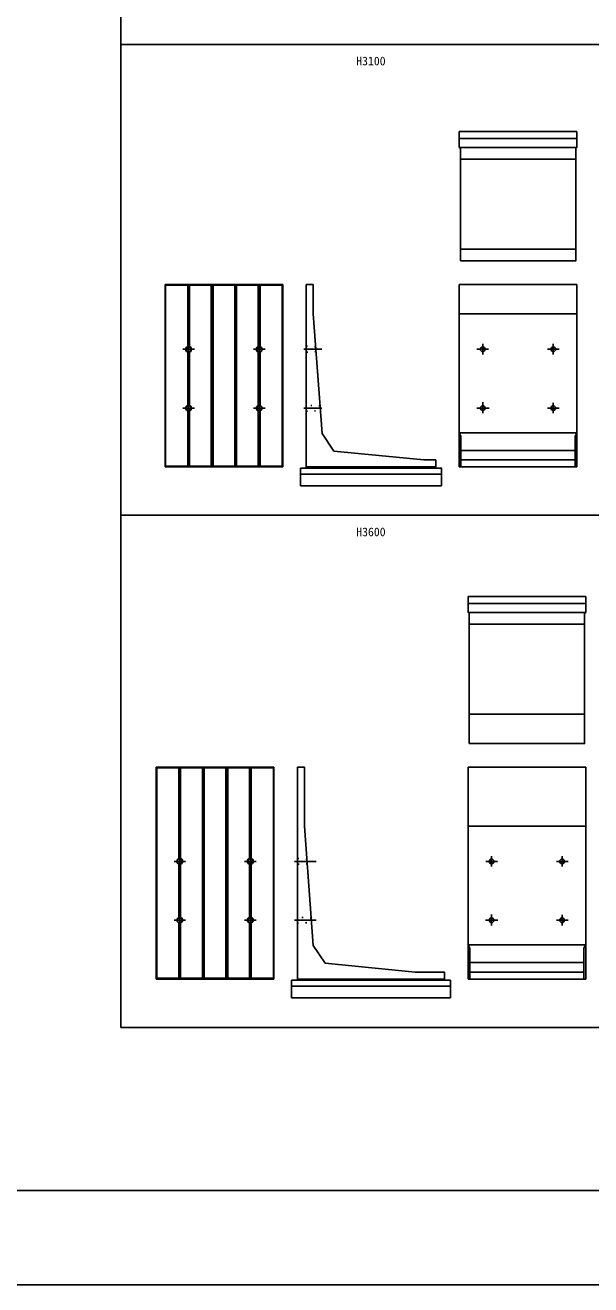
# Model space of a CAD drawing. Units: millimetres, scale not verified. Extents: x -67200 to 67200, y -23760 to 23760.
# Drawn here: x -50351 to -40735, y -23760 to -2361 of the extents above; entities that cross this region are included whole.
import ezdxf
from ezdxf.enums import TextEntityAlignment as Align

# ---------------------------------------------------------------- set-up
doc = ezdxf.new("R2010")
doc.units = ezdxf.units.MM
doc.header["$LTSCALE"] = 80
doc.linetypes.add('CHAIN1', pattern=[8, 5, -1, 1, -1])
doc.linetypes.add('DOTTED', pattern=[1.75, 0.25, -1.5])
for name, color, linetype, lineweight in [('0-0_CENTER', 7, 'CHAIN1', 25), ('0-2_Defpoints', 5, 'Continuous', 25), ('0-4_HYO', 3, 'Continuous', 25), ('0-6_OUTLINE', 1, 'Continuous', 25), ('0-7_OUTLINE2', 4, 'DOTTED', 25), ('0-8_TXT', 7, 'Continuous', 25), ('0-9_WAKU', 3, 'Continuous', 25)]:
    doc.layers.add(name, color=color, linetype=linetype, lineweight=lineweight)
doc.styles.add('ＭＳ ゴシック', font='')
doc.styles.get('ＭＳ ゴシック').set_extended_font_data('MS Gothic')

msp = doc.modelspace()

# ---------------------------------------------------------------- linework, layer by layer
at = {"layer": '0-0_CENTER'}
for p, q in [((-47472.83, -7866.41), (-47670.28, -7866.41)), ((-47572.6, -7782.38), (-47572.6, -7954.88)), ((-46272.83, -7866.41), (-46470.28, -7866.41)), ((-46372.6, -7782.38), (-46372.6, -7954.88)), ((-45309.01, -7866.41), (-45614.7, -7866.41)), ((-42472.79, -7866.41), (-42671.04, -7866.41)), ((-42572.6, -7776.2), (-42572.6, -7953.89)), ((-41272.79, -7866.41), (-41471.04, -7866.41)), ((-41372.6, -7776.2), (-41372.6, -7953.89)), ((-42572.6, -8767.39), (-42572.6, -8953.89)), ((-47472.83, -8866.41), (-47670.28, -8866.41)), ((-47572.6, -8782.38), (-47572.6, -8954.88)), ((-46272.83, -8866.41), (-46470.28, -8866.41)), ((-46372.6, -8782.38), (-46372.6, -8954.88)), ((-45309.01, -8866.41), (-45614.7, -8866.41)), ((-42465.48, -8866.41), (-42674, -8866.41)), ((-41272.99, -8866.41), (-41471.23, -8866.41)), ((-41372.79, -8776.2), (-41372.79, -8953.89)), ((-42422.6, -16476.2), (-42422.6, -16653.89)), ((-41222.6, -16476.2), (-41222.6, -16653.89)), ((-47622.83, -16566.41), (-47820.28, -16566.41)), ((-47722.6, -16482.38), (-47722.6, -16654.88)), ((-46422.83, -16566.41), (-46620.28, -16566.41)), ((-46522.6, -16482.38), (-46522.6, -16654.88)), ((-45402.48, -16566.41), (-45771.67, -16566.41)), ((-42322.79, -16566.41), (-42521.04, -16566.41)), ((-41122.79, -16566.41), (-41321.04, -16566.41)), ((-47722.6, -17482.38), (-47722.6, -17654.88)), ((-46522.6, -17482.38), (-46522.6, -17654.88)), ((-42422.6, -17467.39), (-42422.6, -17653.89)), ((-41222.79, -17476.2), (-41222.79, -17653.89)), ((-47622.83, -17566.41), (-47820.28, -17566.41)), ((-46422.83, -17566.41), (-46620.28, -17566.41)), ((-45402.48, -17566.41), (-45771.67, -17566.41)), ((-42315.48, -17566.41), (-42524, -17566.41)), ((-41122.99, -17566.41), (-41321.23, -17566.41))]:
    msp.add_line(p, q, dxfattribs=at)
at = {"layer": '0-2_Defpoints'}
msp.add_lwpolyline([(-67200, -23760), (0, -23760), (0, 23760), (-67200, 23760)], close=True, dxfattribs=at)
at = {"layer": '0-4_HYO'}
for points in [[(-48722.6, -2686.41), (-40222.6, -2686.41), (-40222.6, 4513.59), (-48722.6, 4513.59)], [(-48722.6, -10686.41), (-40222.6, -10686.41), (-40222.6, -2686.41), (-48722.6, -2686.41)], [(-48722.6, -19386.41), (-40222.6, -19386.41), (-40222.6, -10686.41), (-48722.6, -10686.41)]]:
    msp.add_lwpolyline(points, close=True, dxfattribs=at)
at = {"layer": '0-6_OUTLINE'}
for p, q in [((-42972.6, -4166.41), (-40972.6, -4166.41)), ((-42972.6, -4436.41), (-42972.6, -4166.41)), ((-40972.6, -4436.41), (-40972.6, -4166.41)), ((-42972.6, -4286.41), (-40972.6, -4286.41)), ((-42972.6, -4436.41), (-40972.6, -4436.41)), ((-42972.6, -4436.41), (-42952.6, -4456.41)), ((-42952.6, -6366.41), (-42952.6, -4456.41)), ((-40992.6, -4456.41), (-40972.6, -4436.41)), ((-42952.6, -4636.41), (-40992.6, -4636.41)), ((-42952.44, -6164.83), (-40992.44, -6164.83)), ((-45972.6, -6766.41), (-47972.6, -6766.41)), ((-47972.6, -9866.41), (-47972.6, -6766.41)), ((-47963.6, -6766.41), (-47963.6, -9851.41)), ((-47587.6, -6776.41), (-47587.6, -7818.71)), ((-47582.6, -6766.41), (-47582.6, -7817.42)), ((-47562.6, -6766.41), (-47562.6, -7817.42)), ((-47557.6, -6776.41), (-47557.6, -7818.71)), ((-47187.6, -6776.41), (-47187.6, -9851.41)), ((-47182.6, -6766.41), (-47182.6, -9866.41)), ((-47162.6, -6766.41), (-47162.6, -9866.41)), ((-47157.6, -6776.41), (-47157.6, -9851.41)), ((-46787.6, -6776.41), (-46787.6, -9851.41)), ((-46782.6, -6766.41), (-46782.6, -9866.41)), ((-46762.6, -6766.41), (-46762.6, -9866.41)), ((-46757.6, -6776.41), (-46757.6, -9851.41)), ((-46387.6, -6776.41), (-46387.6, -7818.71)), ((-46382.6, -6766.41), (-46382.6, -7817.42)), ((-46362.6, -6766.41), (-46362.6, -7817.42)), ((-46357.6, -6776.41), (-46357.6, -7818.71)), ((-45981.6, -6766.41), (-45981.6, -9851.41)), ((-45972.6, -9866.41), (-45972.6, -6766.41)), ((-45572.6, -6766.41), (-45452.6, -6766.41)), ((-45572.6, -6766.41), (-45572.6, -9886.41)), ((-45452.6, -6766.41), (-45452.6, -7266.41)), ((-42972.6, -6766.41), (-40972.6, -6766.41)), ((-42972.6, -9866.41), (-42972.6, -6766.41)), ((-40972.6, -9866.41), (-40972.6, -6766.41)), ((-45452.6, -7266.41), (-45302.6, -9296.41)), ((-40972.6, -7266.41), (-42972.6, -7266.41)), ((-47587.6, -7914.1), (-47587.6, -8818.71)), ((-47582.6, -7915.4), (-47582.6, -8817.42)), ((-47562.6, -7915.4), (-47562.6, -8817.42)), ((-47557.6, -7914.1), (-47557.6, -8818.71)), ((-46387.6, -7914.1), (-46387.6, -8818.71)), ((-46382.6, -7915.4), (-46382.6, -8817.42)), ((-46362.6, -7915.4), (-46362.6, -8817.42)), ((-46357.6, -7914.1), (-46357.6, -8818.71)), ((-47587.6, -8914.1), (-47587.6, -9851.41)), ((-47582.6, -8915.4), (-47582.6, -9866.41)), ((-47562.6, -8915.4), (-47562.6, -9866.41)), ((-47557.6, -8914.1), (-47557.6, -9851.41)), ((-46387.6, -8914.1), (-46387.6, -9851.41)), ((-46382.6, -8915.4), (-46382.6, -9866.41)), ((-46362.6, -8915.4), (-46362.6, -9866.41)), ((-46357.6, -8914.1), (-46357.6, -9851.41)), ((-45102.6, -9596.41), (-45302.6, -9296.41)), ((-40972.6, -9286.41), (-42972.6, -9286.41)), ((-42942.6, -9341.41), (-42972.6, -9286.41)), ((-42942.6, -9866.41), (-42942.6, -9341.41)), ((-40972.6, -9286.41), (-41002.6, -9341.41)), ((-41002.6, -9866.41), (-41002.6, -9341.41)), ((-43572.6, -9746.41), (-45102.6, -9596.41)), ((-41002.6, -9586.41), (-42942.6, -9586.41)), ((-41002.6, -9746.41), (-42942.6, -9746.41)), ((-47972.6, -9851.41), (-47587.6, -9851.41)), ((-47972.6, -9866.41), (-45972.6, -9866.41)), ((-47582.6, -9866.41), (-47587.6, -9851.41)), ((-47562.6, -9866.41), (-47557.6, -9851.41)), ((-47557.6, -9851.41), (-47187.6, -9851.41)), ((-47182.6, -9866.41), (-47187.6, -9851.41)), ((-47162.6, -9866.41), (-47157.6, -9851.41)), ((-47157.6, -9851.41), (-46787.6, -9851.41)), ((-46787.6, -9851.41), (-46782.6, -9866.41)), ((-46387.6, -9851.41), (-46382.6, -9866.41)), ((-46362.6, -9866.41), (-46357.6, -9851.41)), ((-46357.6, -9851.41), (-45972.6, -9851.41)), ((-45672.6, -9886.41), (-45672.6, -10186.41)), ((-45672.6, -9986.41), (-43272.6, -9986.41)), ((-45572.6, -9866.41), (-43372.6, -9866.41)), ((-42972.6, -9866.41), (-40972.6, -9866.41)), ((-45672.6, -10186.41), (-43272.6, -10186.41)), ((-42822.6, -12066.41), (-40822.6, -12066.41)), ((-42822.6, -12336.41), (-42822.6, -12066.41)), ((-42822.6, -12186.41), (-40822.6, -12186.41)), ((-40822.6, -12336.41), (-40822.6, -12066.41)), ((-42822.6, -12336.41), (-40822.6, -12336.41)), ((-42822.6, -12336.41), (-42802.6, -12356.41)), ((-42802.6, -14566.41), (-42802.6, -12356.41)), ((-40842.6, -12356.41), (-40822.6, -12336.41)), ((-42802.6, -12536.41), (-40842.6, -12536.41)), ((-42802.6, -14066.41), (-40842.6, -14066.41)), ((-46122.6, -14966.41), (-48122.6, -14966.41)), ((-48122.6, -18566.41), (-48122.6, -14966.41)), ((-47737.6, -14976.41), (-48122.6, -14976.41)), ((-48113.6, -14966.41), (-48113.6, -18551.41)), ((-47732.6, -14966.41), (-47737.6, -14976.41)), ((-47737.6, -14976.41), (-47737.6, -16518.71)), ((-47732.6, -14966.41), (-47732.6, -16517.42)), ((-47707.6, -14976.41), (-47712.6, -14966.41)), ((-47712.6, -14966.41), (-47712.6, -16517.42)), ((-47337.6, -14976.41), (-47707.6, -14976.41)), ((-47707.6, -14976.41), (-47707.6, -16518.71)), ((-47332.6, -14966.41), (-47337.6, -14976.41)), ((-47337.6, -14976.41), (-47337.6, -18551.41)), ((-47332.6, -14966.41), (-47332.6, -18566.41)), ((-47307.6, -14976.41), (-47312.6, -14966.41)), ((-47312.6, -14966.41), (-47312.6, -18566.41)), ((-46937.6, -14976.41), (-47307.6, -14976.41)), ((-47307.6, -14976.41), (-47307.6, -18551.41)), ((-46932.6, -14966.41), (-46937.6, -14976.41)), ((-46937.6, -14976.41), (-46937.6, -18551.41)), ((-46932.6, -14966.41), (-46932.6, -18566.41)), ((-46907.6, -14976.41), (-46912.6, -14966.41)), ((-46912.6, -14966.41), (-46912.6, -18566.41)), ((-46537.6, -14976.41), (-46907.6, -14976.41)), ((-46907.6, -14976.41), (-46907.6, -18551.41)), ((-46532.6, -14966.41), (-46537.6, -14976.41)), ((-46537.6, -14976.41), (-46537.6, -16518.71)), ((-46532.6, -14966.41), (-46532.6, -16517.42)), ((-46507.6, -14976.41), (-46512.6, -14966.41)), ((-46512.6, -14966.41), (-46512.6, -16517.42)), ((-46122.6, -14976.41), (-46507.6, -14976.41)), ((-46507.6, -14976.41), (-46507.6, -16518.71)), ((-46131.6, -14966.41), (-46131.6, -18551.41)), ((-46122.6, -18566.41), (-46122.6, -14966.41)), ((-45722.6, -14966.41), (-45722.6, -18586.41)), ((-45602.6, -14966.41), (-45722.6, -14966.41)), ((-45602.6, -14966.41), (-45602.6, -15966.41)), ((-42822.6, -14966.41), (-42822.6, -18566.41)), ((-45602.6, -15966.41), (-45452.6, -17996.41)), ((-40822.6, -15966.41), (-42822.6, -15966.41)), ((-47737.6, -16614.1), (-47737.6, -17518.71)), ((-47732.6, -16615.4), (-47732.6, -17517.42)), ((-47712.6, -16615.4), (-47712.6, -17517.42)), ((-47707.6, -16614.1), (-47707.6, -17518.71)), ((-46537.6, -16614.1), (-46537.6, -17518.71)), ((-46532.6, -16615.4), (-46532.6, -17517.42)), ((-46512.6, -16615.4), (-46512.6, -17517.42)), ((-46507.6, -16614.1), (-46507.6, -17518.71)), ((-47737.6, -17614.1), (-47737.6, -18551.41)), ((-47732.6, -17615.4), (-47732.6, -18566.41)), ((-47712.6, -17615.4), (-47712.6, -18566.41)), ((-47707.6, -17614.1), (-47707.6, -18551.41)), ((-46537.6, -17614.1), (-46537.6, -18551.41)), ((-46532.6, -17615.4), (-46532.6, -18566.41)), ((-46512.6, -17615.4), (-46512.6, -18566.41)), ((-46507.6, -17614.1), (-46507.6, -18551.41)), ((-45252.6, -18296.41), (-45452.6, -17996.41)), ((-40822.6, -17986.41), (-42822.6, -17986.41)), ((-42792.6, -18041.41), (-42822.6, -17986.41)), ((-42792.6, -18041.41), (-42792.6, -18566.41)), ((-40822.6, -17986.41), (-40852.6, -18041.41)), ((-40852.6, -18041.41), (-40852.6, -18566.41)), ((-43722.6, -18446.41), (-45252.6, -18296.41)), ((-40852.6, -18286.41), (-42792.6, -18286.41)), ((-48122.6, -18551.41), (-47737.6, -18551.41)), ((-48122.6, -18566.41), (-46122.6, -18566.41)), ((-47732.6, -18566.41), (-47737.6, -18551.41)), ((-47712.6, -18566.41), (-47707.6, -18551.41)), ((-47707.6, -18551.41), (-47337.6, -18551.41)), ((-47332.6, -18566.41), (-47337.6, -18551.41)), ((-47312.6, -18566.41), (-47307.6, -18551.41)), ((-47307.6, -18551.41), (-46937.6, -18551.41)), ((-46937.6, -18551.41), (-46932.6, -18566.41)), ((-46537.6, -18551.41), (-46532.6, -18566.41)), ((-46512.6, -18566.41), (-46507.6, -18551.41)), ((-46507.6, -18551.41), (-46122.6, -18551.41)), ((-45822.6, -18586.41), (-45822.6, -18886.41)), ((-45722.6, -18566.41), (-43222.6, -18566.41)), ((-42822.6, -18566.41), (-40822.6, -18566.41)), ((-40852.6, -18446.41), (-42792.6, -18446.41)), ((-45822.6, -18686.41), (-43122.6, -18686.41)), ((-45822.6, -18886.41), (-43122.6, -18886.41))]:
    msp.add_line(p, q, dxfattribs=at)
for points in [[(-42952.6, -6366.41), (-40992.6, -6366.41), (-40992.6, -4456.41)], [(-47582.6, -6766.41), (-47587.6, -6776.41), (-47972.6, -6776.41)], [(-47182.6, -6766.41), (-47187.6, -6776.41), (-47557.6, -6776.41), (-47562.6, -6766.41)], [(-46782.6, -6766.41), (-46787.6, -6776.41), (-47157.6, -6776.41), (-47162.6, -6766.41)], [(-46382.6, -6766.41), (-46387.6, -6776.41), (-46757.6, -6776.41), (-46762.6, -6766.41)], [(-45972.6, -6776.41), (-46357.6, -6776.41), (-46362.6, -6766.41)], [(-43372.6, -9886.41), (-43372.6, -9746.41), (-43572.6, -9746.41)], [(-46387.6, -9851.41), (-46757.6, -9851.41), (-46762.6, -9866.41)], [(-45672.6, -9886.41), (-43272.6, -9886.41), (-43272.6, -10186.41)], [(-42802.6, -14566.41), (-40842.6, -14566.41), (-40842.6, -12356.41)], [(-42822.6, -14966.41), (-40822.6, -14966.41), (-40822.6, -18566.41)], [(-46537.6, -18551.41), (-46907.6, -18551.41), (-46912.6, -18566.41)], [(-45822.6, -18586.41), (-43122.6, -18586.41), (-43122.6, -18886.41)], [(-43222.6, -18586.41), (-43222.6, -18446.41), (-43722.6, -18446.41)]]:
    msp.add_lwpolyline(points, dxfattribs=at)
for centre, radius in [((-47572.6, -7866.41), 50), ((-47572.6, -7866.41), 40), ((-46372.6, -7866.41), 50), ((-46372.6, -7866.41), 40), ((-42572.6, -7866.41), 40), ((-41372.6, -7866.41), 40), ((-47572.6, -8866.41), 50), ((-47572.6, -8866.41), 40), ((-46372.6, -8866.41), 50), ((-46372.6, -8866.41), 40), ((-42572.6, -8866.41), 40), ((-41372.79, -8866.41), 40), ((-47722.6, -16566.41), 50), ((-47722.6, -16566.41), 40), ((-46522.6, -16566.41), 50), ((-46522.6, -16566.41), 40), ((-42422.6, -16566.41), 40), ((-41222.6, -16566.41), 40), ((-47722.6, -17566.41), 50), ((-47722.6, -17566.41), 40), ((-46522.6, -17566.41), 50), ((-46522.6, -17566.41), 40), ((-42422.6, -17566.41), 40), ((-41222.79, -17566.41), 40)]:
    msp.add_circle(centre, radius, dxfattribs=at)
at = {"layer": '0-7_OUTLINE2'}
for p, q in [((-45405.31, -7906.41), (-45572.6, -7916.41)), ((-45411.22, -7826.41), (-45563.6, -7816.41)), ((-45337.33, -8826.41), (-45572.6, -8816.41)), ((-45572.6, -8916.41), (-45331.41, -8906.41)), ((-45555.31, -16606.41), (-45722.6, -16616.41)), ((-45561.22, -16526.41), (-45713.6, -16516.41)), ((-45487.33, -17526.41), (-45722.6, -17516.41)), ((-45722.6, -17616.41), (-45481.41, -17606.41))]:
    msp.add_line(p, q, dxfattribs=at)
at = {"layer": '0-9_WAKU'}
msp.add_lwpolyline([(-65600, -22160), (-1600, -22160), (-1600, 22160), (-65600, 22160)], close=True, dxfattribs=at)

# ---------------------------------------------------------------- texts
at = {"layer": '0-8_TXT', "style": 'ＭＳ ゴシック'}
for s, p in [('H3100', (-44722.6, -3086.41)), ('H3600', (-44722.6, -11086.41))]:
    msp.add_text(s, height=146.6, dxfattribs=at).set_placement(p, align=Align.BOTTOM_LEFT)

doc.saveas('drawing.dxf')
